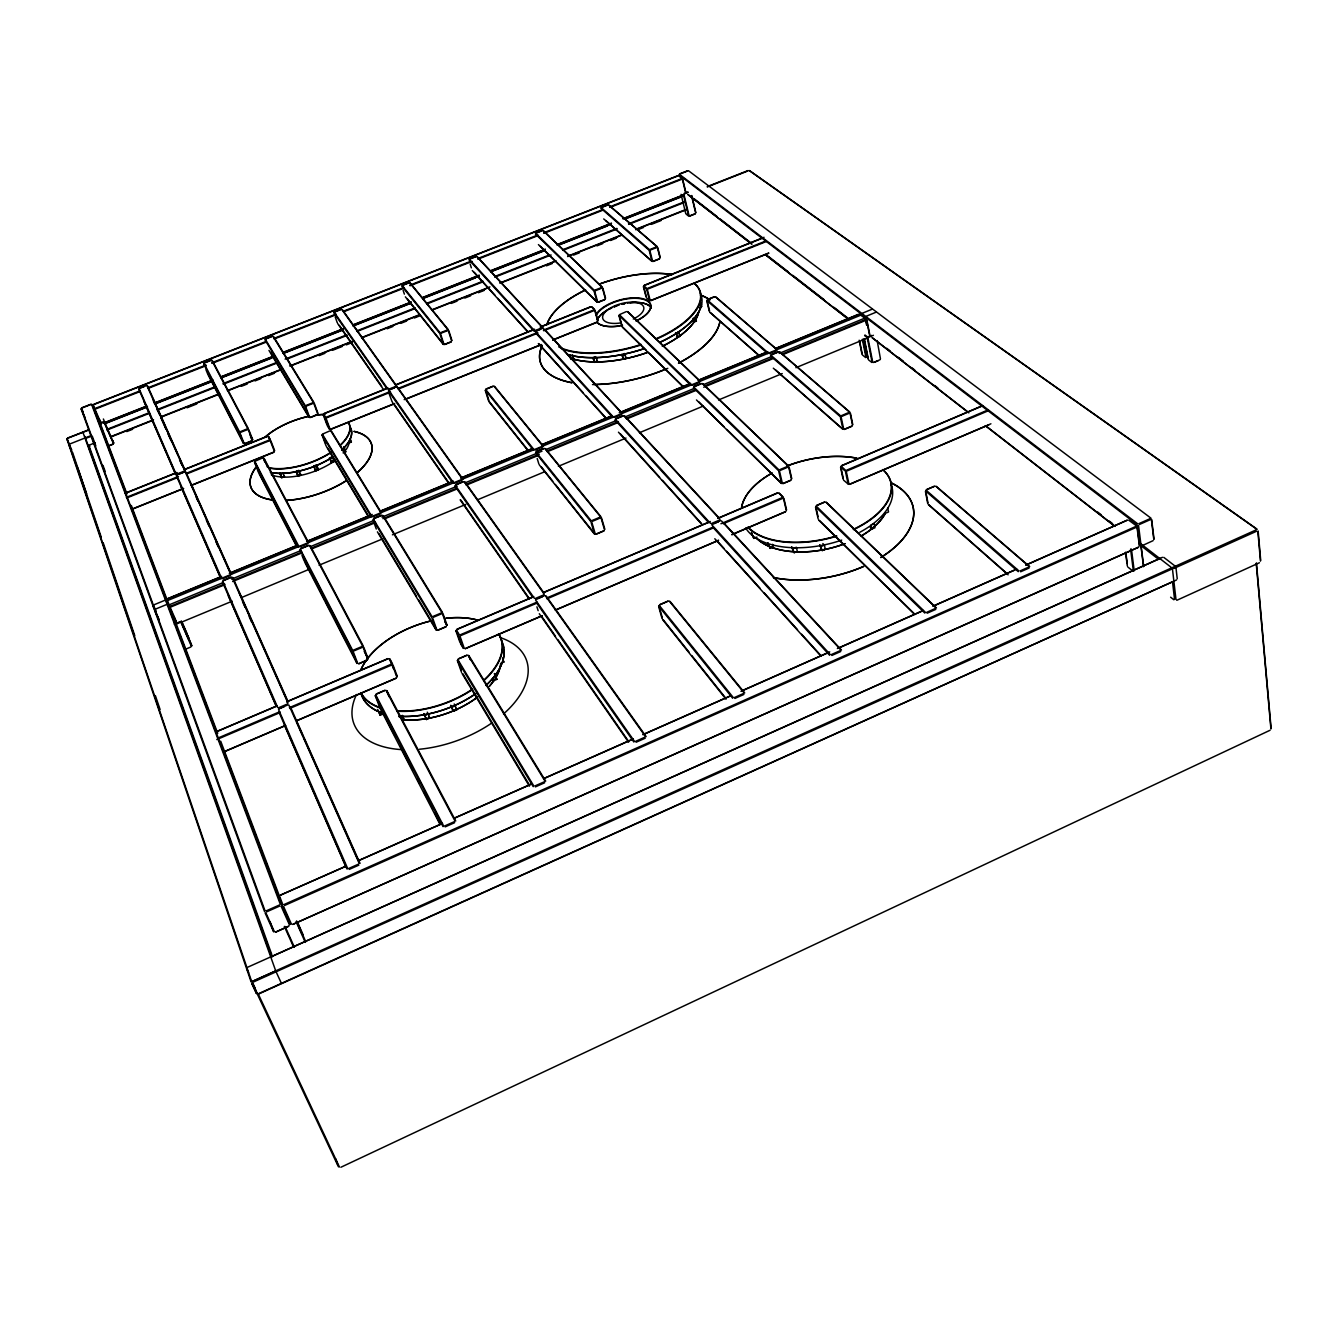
<?xml version="1.0" encoding="UTF-8"?>
<svg xmlns="http://www.w3.org/2000/svg" width="1338" height="1338" viewBox="0 0 1338 1338"><rect width="100%" height="100%" fill="white"/><g stroke="black" fill="none" stroke-linecap="round" stroke-linejoin="round"><path stroke-width="1.5" d="M88.927 446.658L89.88 446.156M340.889 1167.254L1270.08 730.247M1176.771 600.31L1259.426 562.746M258.351 993.766L1176.52 579.956M258.752 993.95L1174.279 581.043M247.982 967.09L1162.454 557.31M270.912 956.921L1160.213 558.414M252.782 981.189L1255.981 529.965M252.581 981.339L274.892 971.304M252.932 982.226L1175.115 567.596M1173.643 568.55L1256.65 531.203M275.695 932.017L288.874 926.13L275.779 932.101M1138.655 547.108L292.704 924.441L1138.337 547.359M1141.582 545.921L1153.088 540.669M283.907 904.605L1135.728 526.503M284.308 905.592L1136.179 527.373M345.187 866.472L280.328 895.189L345.371 866.522M358.534 860.551L442.477 823.372M453.916 818.304L532.139 783.667M543.579 778.599L633.242 738.894M642.775 734.662L730.531 695.81M741.988 690.743L829.727 651.874M837.371 648.495L923.203 610.479M932.753 606.248L1016.679 569.085M1026.229 564.853L1127.332 520.081M358.751 860.602L440.938 824.208M454.301 818.271L530.751 784.419M544.131 778.499L632.038 739.563M643.511 734.478L729.511 696.396M740.968 691.328L826.968 653.228M838.441 648.161L922.534 610.914M933.991 605.83L1014.254 570.289M1025.728 565.205L1127.014 520.348M348.766 868.446L358.45 864.164M444.734 825.931L454.234 821.716M534.932 785.941L544.282 781.81M635.634 741.319L644.799 737.255M734.462 697.516L743.46 693.536M831.45 654.533L840.281 650.619M926.665 612.336L935.329 608.489M1020.158 570.908L1028.671 567.128M349.185 869.416L358.868 865.134M445.153 826.884L454.652 822.669M535.367 786.895L544.7 782.747M636.068 742.256L645.234 738.191M734.897 698.436L743.895 694.455M831.885 655.436L840.732 651.522M927.117 613.222L935.78 609.392M1020.61 571.778L1029.123 568.014M266.178 910.877L279.458 904.99M1138.822 523.676L1150.078 518.676M266.58 911.864L279.876 905.977M1139.29 524.546L1150.546 519.545M424.932 715.479L428.294 714.024L429.782 718.071L426.437 719.526L423.912 713.622L426.437 719.526M821.264 546.456L824.392 545.101L825.312 549.232L822.201 550.587L819.726 544.917L822.201 550.587M451.909 707.25L455.271 705.812L456.726 709.876L453.381 711.314L450.856 705.427L453.381 711.314M871.874 529.079L874.968 527.741L874.115 523.61L871.021 524.948L871.874 529.079L870.285 527.573M377.701 709.458L380.176 715.278L383.504 713.84M500.596 663.447L503.857 662.059L502.503 658.028M770.153 548.363L767.728 542.76L770.153 548.363L773.264 547.025L772.595 544.315M399.109 716.867L402.454 715.412L403.992 719.443L403.006 717.603M659.718 604.659L668.114 601.03M926.548 489.574L934.509 486.146M659.617 604.876L667.996 601.264M926.331 489.842L934.309 486.413M793.233 548.613L796.344 547.259L797.314 551.373L794.187 552.711L791.745 547.058L794.187 552.711M492.501 678.985L493.605 680.758L496.9 679.336L494.408 673.516L495.328 676.208M376.279 693.97L384.926 690.274M458.416 658.798L466.929 655.152M816.598 505.413L824.559 502.001M376.312 694.154L384.943 690.458M458.399 658.998L466.912 655.352M816.431 505.664L824.392 502.268M753.829 538.378L751.438 532.825L753.829 538.378L756.907 537.056M218.362 737.89L279.776 711.716M289.376 707.635L391.097 664.284M460.372 634.764L537.006 602.117M546.59 598.036L713.271 527.021M720.931 523.743L782.245 497.619M846.62 470.19L988.33 409.813M216.789 739.563L280.127 712.569M289.727 708.488L391.465 665.12M460.74 635.6L537.374 602.936M546.958 598.855L713.656 527.808M723.239 523.727L782.63 498.422M847.021 470.976L988.732 410.582M224.366 751.538L285.496 725.397M296.969 720.496L396.299 678.032M465.256 648.545L542.007 615.731M555.437 609.977L718.539 540.251M731.97 534.498L785.707 511.534M849.814 484.122L990.923 423.795M224.466 751.688L285.563 725.564M297.019 720.664L396.316 678.215M465.239 648.746L541.957 615.932M555.387 610.195L718.422 540.485M731.853 534.748L785.557 511.785M849.63 484.389L988.782 424.882M358.801 663.665L367.114 660.136L358.818 663.849M437.861 630.081L446.056 626.602M783.198 483.386L790.875 480.125M437.861 630.282L446.056 626.803M783.048 483.654L790.741 480.392M216.037 731.752L277.183 705.745M286.733 701.681L387.987 658.597M456.96 629.245L533.728 596.581M543.328 592.5L710.311 521.469M717.988 518.191L777.478 492.886M841.602 465.607L982.744 405.548M216.137 731.919L277.25 705.912M286.8 701.848L388.02 658.781M456.96 629.462L531.771 597.618M543.278 592.717L708.27 522.522M717.87 518.442L777.345 493.137M841.435 465.875L982.527 405.849M278.772 707.685L287.402 704.005M535.484 598.404L543.713 594.908M711.615 523.442L719.576 520.047M279.14 708.538L287.804 704.925M536.053 599.223L544.298 595.711M712.284 524.178L720.262 520.8M279.241 708.772L284.425 706.564M537.659 598.738L542.609 596.631M713.773 523.76L718.539 521.72M353.533 650.101L361.879 646.572M432.943 616.484L441.189 613.005M779.803 469.655L787.513 466.393M353.884 650.92L362.247 647.391M433.311 617.303L441.54 613.808M780.171 470.441L787.898 467.163M592.032 520.532L599.859 517.237M841.435 415.633L848.894 412.489M592.399 521.318L600.227 518.023M841.803 416.386L849.279 413.241M596.146 534.013L603.94 530.734M844.512 429.197L851.938 426.053M596.079 534.247L603.873 530.969M844.345 429.465L851.771 426.337M185.313 649.298L190.916 646.973M873.43 362.498L879.986 359.771M874.918 362.063L878.196 360.691M170.528 606.231L224.6 583.937M234.25 579.956L301.819 552.092M311.47 548.112L375.175 521.853M382.902 518.659L456.258 488.403M465.908 484.423L539.281 454.184M546.991 450.99L618.424 421.537M626.151 418.359L695.66 389.692M705.31 385.712L772.879 357.865M782.529 353.884L865.535 319.648M170.846 606.984L224.918 584.689M232.628 581.512L302.137 552.845M311.787 548.864L375.51 522.589M385.16 518.609L456.593 489.139M466.243 485.159L537.675 455.689M547.326 451.709L616.835 423.042M626.485 419.062L695.994 390.395M703.721 387.217L773.23 358.551M782.881 354.57L865.903 320.334M174.241 624.093L179.877 621.752M868.145 336.741L871.456 335.386M176.399 623.993L180.162 622.438M868.462 337.36L873.413 335.303M182.001 621.969L232.193 601.18M241.91 597.384L309.413 569.202M319.063 565.205L382.768 538.813M392.419 534.815L465.775 504.426M477.348 499.877L544.917 471.645M558.398 466.293L626 438.061M639.447 432.726L703.219 406.083M718.573 399.945L782.245 373.57M795.893 367.699L867.308 338.113M167.635 598.604L221.673 576.377M229.4 573.199L296.936 545.402M306.586 541.422L372.215 514.428M379.925 511.25L453.264 481.061M460.974 477.883L532.39 448.498M542.041 444.534L611.516 415.934M619.226 412.756L690.625 383.37M698.352 380.193L767.828 351.61M775.555 348.432L858.528 314.279M167.752 598.822L219.833 577.38M229.484 573.4L297.003 545.62M308.576 540.853L370.308 515.448M379.959 511.484L449.401 482.901M460.974 478.134L532.357 448.748M541.99 444.785L611.449 416.202M621.1 412.238L688.618 384.441M698.252 380.477L765.771 352.68M775.421 348.716L858.377 314.564M154.087 604.759L164.691 600.377M862.525 313.159L871.824 309.329M168.27 600.277L699.356 381.648M699.674 381.481L860.066 315.45M222.643 578.802L230.42 575.608M299.963 546.958L307.64 543.813M372.901 516.92L380.477 513.809M454.619 483.269L462.078 480.208M535.116 450.12L542.475 447.093M614.426 417.473L621.668 414.479M692.566 385.294L699.69 382.35M769.567 353.583L776.592 350.69M223.362 580.424L231.156 577.213M300.833 548.513L308.509 545.352M373.904 518.408L381.497 515.281M455.79 484.674L463.249 481.596M536.438 451.441L543.797 448.414M615.881 418.71L623.123 415.733M694.154 386.465L701.296 383.521M771.29 354.687L778.331 351.794M223.446 580.642L231.24 577.431M300.883 548.731L308.56 545.57M373.938 518.626L381.514 515.515M455.773 484.908L463.249 481.831M536.387 451.692L543.746 448.665M615.815 418.978L623.056 416.001M694.054 386.749L701.196 383.805M771.156 354.971L778.198 352.078M155.66 609.041L166.297 604.659M866.472 316.153L875.788 312.323M169.893 604.542L221.957 583.084M231.591 579.12L301 550.503M310.65 546.54L374.272 520.315M381.982 517.137L457.178 486.146M464.888 482.951L542.007 451.174M545.871 449.585L615.279 420.968M624.913 417.004L694.322 388.388M703.972 384.424L771.441 356.61M779.168 353.433L863.997 318.461M623.725 359.22L621.702 354.553L623.725 359.22L626.335 358.149L624.328 353.483M676.543 336.273L677.63 337.293L680.222 336.239L678.215 331.607M572.53 354.754L573.55 358.316L570.958 359.37L568.968 354.771M699.122 307.506L701.664 306.469L700.794 302.906M296.116 471.444L298.859 470.324L299.528 471.528L300.883 475.074L298.123 476.194L296.116 471.444L298.123 476.194M332.192 456.843L329.449 457.947L331.473 462.68L334.199 461.577L332.894 458.031L330.152 459.135M281.699 477.75L284.442 476.646L283.071 473.117L280.328 474.221L279.675 473.016L281.699 477.75L280.328 474.221M343.063 452.913L345.773 451.809L343.766 447.109L345.773 451.809M296.785 472.649L299.528 471.528M315.668 470.876L313.644 466.126L316.387 465.022L317.073 466.226L318.411 469.772L315.668 470.876L314.965 469.671L317.708 468.568L318.411 469.772M317.073 466.226L314.33 467.33L313.644 466.126M297.454 474.973L300.214 473.869L300.883 475.074M592.818 357.731L595.427 356.661L596.43 357.714L597.434 361.293L594.808 362.364L592.818 357.731L594.808 362.364M593.804 358.768L596.43 357.714M693.82 322.174L696.379 321.137L695.492 317.541L692.917 318.578L693.82 322.174L692.716 321.187M622.739 355.607L625.364 354.537M675.623 332.66L676.71 333.68L679.303 332.627M348.683 443.146L351.376 442.042L350.104 438.529M486.129 388.957L493.07 386.147M707.651 299.411L714.308 296.718M486.112 389.207L493.053 386.414M707.551 299.695L714.208 297.003M341.775 449.367L344.485 448.28M177.302 474.622L184.393 471.779M389.141 389.81L396.065 386.966M535.551 331.155L542.358 328.345M179.158 474.137L184.477 472.013M389.241 389.96L394.359 387.903M535.668 331.289L540.652 329.282M126.391 497.335L178.489 476.445M186.216 473.351L269.206 440.068M326.372 417.155L390.311 391.516M398.072 388.421L537.575 332.476M543.395 330.152L593.771 309.948M647.625 288.372L765.888 240.957M126.675 498.004L176.85 477.883M186.5 474.02L269.49 440.737M326.656 417.807L390.612 392.168M398.356 389.074L537.893 333.129M543.696 330.787L594.089 310.583M647.927 288.991L766.206 241.576M131.592 509.243L183.507 488.37M191.183 485.276L273.855 452.043M330.804 429.13L394.526 403.507M404.176 399.627L541.254 344.502M552.828 339.852L597.233 321.99M650.887 300.414L768.748 253.016M131.693 509.46L183.59 488.604M191.284 485.51L273.922 452.277M330.854 429.364L394.543 403.758M406.116 399.109L541.204 344.769M552.795 340.103L597.183 322.257M650.803 300.682L768.631 253.3M255.424 461.092L262.465 457.997M322.96 433.913L329.934 430.853M619.745 314.514L626.435 311.57M240.238 431.706L247.145 428.946M305.95 405.481L312.774 402.771M594.992 290.129L601.464 287.553M240.522 432.358L247.43 429.615M306.235 406.133L313.059 403.407M595.293 290.764L601.766 288.172M244.921 443.53L251.812 440.771M310.399 417.322L317.19 414.596M598.387 302.02L604.826 299.444M244.988 443.764L251.879 441.005M310.433 417.556L317.24 414.847M598.337 302.304L604.776 299.729M124.852 493.27L176.767 472.481M184.46 469.404L267.148 436.288M324.097 413.475L387.819 387.953M395.546 384.859L534.564 329.181M540.368 326.873L590.576 306.753M644.23 285.278L764.048 237.294M126.893 492.719L176.867 472.699M184.544 469.621L267.199 436.523M324.147 413.726L387.836 388.204M395.563 385.11L532.608 330.235M540.335 327.141L590.51 307.038M644.163 285.546L761.991 238.348M177.034 474.02L184.126 471.177M388.856 389.157L395.68 386.431M535.25 330.503L541.89 327.843M440.787 332.593L447.327 330.001M650.117 249.42L656.406 246.928M441.072 333.212L447.611 330.62M650.419 250.022L656.707 247.53M444.668 344.318L451.19 341.708M653.262 261.178L659.534 258.686M444.668 344.568L451.174 341.976M653.195 261.462L659.467 258.953M89.362 445.069L95.199 442.761M110.753 436.623L153.536 419.731M161.313 416.653L219.649 393.623M227.427 390.545L281.866 369.054M289.644 365.976L351.877 341.407M361.594 337.561L419.931 314.53M431.589 309.931L489.925 286.884M499.659 283.054L556.039 260.776M567.713 256.177L622.153 234.668M635.767 229.3L686.327 209.33M110.92 436.957L151.729 420.834M161.446 417.004L217.81 394.743M227.527 390.897L280.01 370.174M291.667 365.575L351.911 341.775M361.628 337.945L419.931 314.915M433.545 309.546L486.012 288.824M501.566 282.686L554.049 261.964M567.646 256.578L622.07 235.087M635.667 229.718L686.21 209.765M126.792 431.572L132.613 429.281M187.019 407.789L196.736 403.959M241.425 386.297L247.246 384.006M255.023 380.929L260.843 378.621M268.62 375.56L274.441 373.252M319.13 355.607L324.95 353.299M332.727 350.238L342.444 346.391M346.325 344.87L352.162 342.561M387.134 328.747L392.954 326.439M400.731 323.378L406.551 321.07M414.328 318.009L420.149 315.701M451.241 303.425L457.061 301.117M464.838 298.056L470.675 295.748M478.435 292.688L484.272 290.379M546.439 265.827L552.26 263.519M573.634 255.073L579.471 252.782M596.949 245.874L602.786 243.566M610.546 240.489L616.383 238.197M637.741 229.751L643.578 227.443M651.355 224.383L661.056 220.553M108.294 445.889L112.977 444.049M689.672 215.886L695.275 213.679M108.395 446.089L113.078 444.233M689.605 216.137L695.208 213.913M100.183 423.042L103.327 421.805M684.119 193.391L687.866 191.919M100.4 423.594L103.544 422.356M684.37 193.893L688.117 192.421M103.929 422.841L146.712 406.016M154.489 402.955L212.826 380.009M220.603 376.948L273.103 356.293M282.836 352.463L343.113 328.763M352.831 324.933L411.167 301.987M422.841 297.387L479.221 275.21M490.895 270.611L545.335 249.203M557.009 244.603L611.466 223.195M623.123 218.596L683.4 194.88M104.046 423.076L146.812 406.25M154.589 403.19L212.893 380.243M220.67 377.182L273.169 356.544M282.887 352.714L343.147 328.997M352.864 325.184L411.184 302.237M422.841 297.655L479.221 275.477M490.879 270.878L545.319 249.47M556.976 244.887L611.399 223.463M623.073 218.88L683.333 195.164M67.636 438.028L89.144 429.615M104.665 423.51L147.381 406.702M155.141 403.658L211.437 381.497M221.138 377.684L273.554 357.062M283.255 353.249L343.431 329.566M353.132 325.753L411.368 302.84M423.009 298.257L479.305 276.096M490.946 271.514L545.302 250.139M558.883 244.787L611.299 224.165M624.879 218.813L683.116 195.9M67.736 438.228L89.261 429.849M106.722 422.975L147.464 406.936M157.165 403.123L211.504 381.731M221.205 377.918L271.664 358.066M283.305 353.483L343.465 329.817M353.165 325.987L411.368 303.09M423.025 298.508L475.408 277.886M490.929 271.781L543.328 251.159M558.849 245.055L607.368 225.971M624.829 219.098L681.109 196.954M707.401 186.551L747.992 170.578M707.284 186.952L747.858 170.98M69.827 443.982L91.151 435.569M108.612 428.695L149.354 412.639M157.098 409.579L215.301 386.649M223.061 383.588L277.367 362.18M285.128 359.119L345.254 335.437M356.895 330.837L415.081 307.907M426.722 303.325L482.985 281.164M494.608 276.565L548.931 255.173M562.512 249.821L616.818 228.413M628.459 223.831L684.705 201.653M85.582 438.463L91.402 436.171M106.923 430.067L149.605 413.241M157.366 410.181L215.552 387.251M223.312 384.19L277.635 362.782M287.336 358.952L347.462 335.253M357.162 331.423L415.349 308.493M426.989 303.91L483.252 281.733M494.893 277.15L551.139 254.973M562.78 250.39L617.086 228.982M628.726 224.383L684.989 202.222M81.936 407.722L90.8 404.26M679.687 173.84L687.615 170.746M82.053 407.956L90.9 404.494M679.62 174.141L687.548 171.03M93.811 404.277L677.647 175.78M93.911 404.511L677.563 176.064M139.62 388.087L146.126 385.528M204.446 362.698L210.886 360.173M265.76 338.698L272.116 336.206M334.6 311.737L340.889 309.279M402.587 285.128L408.792 282.686M469.722 258.836L475.86 256.428M536.053 232.879L542.107 230.504M601.548 207.223L607.536 204.881M139.704 388.321L144.588 386.414M204.513 362.949L210.952 360.424M265.81 338.949L272.183 336.457M334.634 312.005L340.922 309.546M402.587 285.395L408.809 282.954M469.722 259.104L475.86 256.712M536.02 233.147L542.074 230.772M601.498 207.507L607.485 205.166M95.366 408.358L140.005 390.88M147.765 387.836L205.985 365.023M211.805 362.749L266.145 341.458M273.922 338.414L336.022 314.079M343.782 311.035L403.942 287.469M409.779 285.178L469.939 261.612M477.699 258.569L537.859 234.986M543.696 232.712L601.916 209.899M609.676 206.855L681.494 178.723M95.617 408.976L140.256 391.482M148.016 388.438L206.253 365.625M212.073 363.351L266.413 342.043M274.173 338.999L334.349 315.433M344.05 311.62L404.227 288.055M410.047 285.763L472.147 261.428M477.967 259.154L538.144 235.572M543.964 233.297L602.184 210.467M609.961 207.423L681.761 179.292M749.899 170.879L1257.218 529.296M749.18 170.511L1256.298 528.861M688.434 170.695L1151.015 518.207M679.353 174.258L1137.467 523.626M679.035 174.843L1136.932 524.463M678.45 175.746L682.347 178.573M859.548 314.263L866.472 319.381M1128.67 520.131L1136.681 526.035M1163.792 557.361L1174.915 565.941M1141.331 544.198L1171.001 567.195M694.021 198.66L717.084 216.572M720.379 219.131L751.688 243.449M768.179 256.227L787.948 271.581M792.899 275.427L824.191 299.729M834.092 307.406L847.272 317.641M886.81 348.348L890.105 350.907M898.35 357.296L903.301 361.143M911.529 367.532L914.824 370.091M934.61 385.444L937.905 388.003M1097.745 512.103L1101.04 514.662M1109.269 521.051L1112.564 523.61M1140.578 545.369L1158.708 559.435M688.317 194.763L750.819 243.299M765.62 254.805L847.84 318.678M872.543 337.878L967.809 411.887M985.872 425.919L1113.969 525.449M687.799 194.495L751.906 244.319M765.068 254.538L848.894 319.682M871.958 337.611L968.829 412.873M985.253 425.635L1114.955 526.419M864.984 334.985L867.241 336.758M864.616 335.604L866.89 337.377M1170.616 597.2L1173.894 599.792M686.043 214.03L688.418 215.936M862.374 354.921L865.719 357.597M868.479 359.805L871.858 362.498M1127.867 567.044L1132.968 571.125M608.89 205.099L657.343 246.727M715.83 296.969L777.211 349.72M779.954 352.061L849.898 412.154M936.399 486.463L1029.708 566.626M608.338 204.848L656.774 246.46M715.228 296.702L776.609 349.435M779.335 351.794L849.262 411.87M935.714 486.179L1029.006 566.325M601.197 207.658L649.248 249.453M707.284 299.913L768.213 352.898M770.922 355.256L840.331 415.616M926.197 490.277L1018.82 570.841M600.879 208.243L648.913 250.072M706.916 300.582L767.811 353.583M770.521 355.958L839.913 416.352M925.712 491.063L1018.302 571.677M605.813 220.553L652.325 261.479M710.344 312.523L758.73 355.088M775.471 369.823L840.164 426.738M928.94 504.844L1007.246 573.734M603.722 218.93L651.773 261.211M709.759 312.256L759.683 356.192M773.314 368.184L842.606 429.164M928.271 504.56L1008.116 574.822M700.56 305.516L701.664 306.469M695.275 320.15L696.379 321.137M643.846 285.763L646.722 288.389M841.217 466.276L845.482 470.173M643.494 286.399L646.371 289.025M840.782 467.046L845.031 470.926M646.471 297.789L649.917 300.699M843.576 480.141L848.493 484.356M679.135 335.219L680.222 336.239M543.462 230.721L602.435 287.336M627.94 311.821L700.376 381.347M702.935 383.805L788.584 466.009M826.399 502.319L936.449 607.954M542.91 230.471L601.849 287.068M627.355 311.553L699.741 381.079M702.299 383.521L787.915 465.724M825.713 502.034L935.714 607.669M535.668 233.314L594.122 290.145M619.41 314.748L691.228 384.591M693.753 387.05L778.683 469.638M816.197 506.115L925.361 612.269M535.351 233.899L593.771 290.781M619.059 315.4L690.843 385.277M693.368 387.752L778.248 470.391M815.745 506.885L924.842 613.105M540.435 246.276L597.467 302.321M622.755 327.174L646.204 350.222M649.131 353.098L682.832 386.214M698.587 401.684L723.891 426.554M726.869 429.481L781.944 483.62M819.408 520.432L915.092 614.476M538.411 244.586L596.882 302.053M622.153 326.907L683.685 387.384M696.462 399.945L781.275 483.336M818.722 520.148L914.372 614.192M592.048 307.004L594.774 309.714M779.301 493.204L783.332 497.218M591.446 306.753L594.172 309.446M778.616 492.919L782.646 496.933M822.853 543.562L824.392 545.101M625.298 357.095L626.335 358.149M596.43 360.257L597.434 361.293M572.597 357.279L573.55 358.316M477.231 256.662L542.91 327.609M545.252 330.118L622.404 413.459M624.779 416.018L719.292 518.107M723.49 522.623L841.468 650.051M476.663 256.411L542.308 327.342M543.228 328.345L621.752 413.191M624.11 415.733L719.995 519.345M721.383 520.833L840.716 649.766M469.32 259.288L534.364 330.519M535.284 331.523L613.105 416.754M615.447 419.312L710.495 523.392M711.849 524.897L830.145 654.449M469.019 259.89L534.029 331.172M536.337 333.697L612.72 417.439M615.062 420.015L708.655 522.623M712.82 527.205L829.644 655.286M474.254 272.333L495.043 295.297M497.82 298.374L528.293 332.058M538.913 343.799L583.401 392.987M586.195 396.065L607.051 419.112M620.514 433.997L659.634 477.248M662.427 480.342L701.564 523.593M716.884 540.535L723.841 548.212M726.618 551.289L759.984 588.168M764.149 592.784L797.515 629.663M801.679 634.262L821.131 655.787M472.297 270.544L527.69 331.807M538.311 343.548L606.398 418.844M618.457 432.191L702.249 524.864M714.793 538.729L820.378 655.503M410.164 282.92L448.381 329.75M494.608 386.414L543.278 446.039M545.436 448.698L601.03 516.836M670.02 601.381L744.731 692.933M409.579 282.669L447.762 329.499M493.973 386.147L542.592 445.771M544.767 448.431L600.327 516.568M669.268 601.096L743.928 692.649M402.153 285.579L439.951 332.593M485.677 389.509L533.812 449.384M535.969 452.06L590.978 520.499M659.233 605.428L733.174 697.416M401.852 286.181L439.617 333.229M485.326 390.161L533.444 450.086M535.585 452.762L590.56 521.235M658.781 606.214L732.689 698.269M407.22 298.658L443.831 344.585M489.641 402.036L527.406 449.417M541.254 466.778L552.778 481.228M555.337 484.44L595.025 534.213M663.297 619.829L689.221 652.342M691.813 655.603L725.531 697.867M405.364 296.835L443.213 344.318M488.989 401.768L528.042 450.789M539.314 464.905L594.323 533.946M662.544 619.561L726.032 699.239M342.26 309.513L396.784 386.147M397.553 387.234L462.948 479.121M464.905 481.881L543.797 592.751M546.138 596.046L646.154 736.602M341.658 309.262L396.148 385.896M396.918 386.966L462.246 478.853M464.219 481.63L544.231 594.156M545.386 595.778L645.334 736.352M334.149 312.206L387.987 389.157M388.756 390.244L453.331 482.516M455.288 485.309L534.397 598.337M535.534 599.976L634.379 741.202M333.848 312.808L386.465 388.087M388.421 390.897L452.963 483.219M454.903 486.012L532.792 597.434M536.304 602.451L633.894 742.055M339.367 325.385L381.648 386.18M394.141 404.16L449.468 483.72M460.841 500.078L529.43 598.738M541.221 615.697L555.521 636.252M557.913 639.681L628.208 740.784M337.594 323.445L383.354 389.308M392.335 402.22L448.782 483.47M460.138 499.827L528.677 598.471M539.281 613.724L628.576 742.239M502.754 660.32L503.857 662.059M350.656 440.904L351.376 442.042M495.796 677.563L496.9 679.336M323.595 414.027L325.519 417.138M456.409 630.014L459.285 634.697M323.278 414.68L325.184 417.791M455.99 630.783L458.867 635.466M273.504 336.44L313.928 402.47M331.456 431.12L381.397 512.688M383.17 515.565L442.51 612.52M468.818 655.503L545.72 781.124M272.885 336.189L313.276 402.22M330.787 430.869L380.678 512.437M382.451 515.314L441.741 612.252M461.276 643.946L463.199 647.09M468.032 655.235L544.867 780.874M327.409 425.952L329.349 429.113M460.506 643.695L463.383 648.412M444.852 621.752L447.009 625.298M265.275 339.183L305.114 405.481M322.408 434.248L371.63 516.15M373.369 519.044L431.89 616.417M457.847 659.601L533.695 785.807M264.974 339.785L304.796 406.116M322.073 434.9L371.262 516.869M373.001 519.763L431.488 617.186M457.412 660.387L533.226 786.66M270.644 352.396L309.613 417.556M328.011 448.33L369.02 516.869M379.189 533.879L416.536 596.313M418.66 599.876L436.807 630.215M462.814 673.7L529.179 784.637M268.971 350.405L308.944 417.305M326.288 446.323L368.301 516.619M377.4 531.838L436.037 629.964M462.028 673.449L529.396 786.175M334.199 461.577L333.497 460.389L330.77 461.493L331.473 462.68M455.673 708.036L456.726 709.876M427.274 712.167L428.294 714.024M428.762 716.215L429.782 718.071M268.654 436.556L270.41 439.767M389.86 658.932L392.486 663.765M267.985 436.305L269.724 439.516M389.057 658.664L391.683 663.497M395.546 673.415L397.319 676.66M283.79 475.442L284.442 476.646M212.274 360.424L248.35 428.645M264.004 458.265L308.61 542.659M310.182 545.636L363.267 646.053M386.833 690.625L455.756 820.997M211.638 360.173L247.681 428.411M263.302 458.014L307.874 542.408M309.446 545.386L362.481 645.802M386.013 690.358L454.87 820.746M249.855 434.382L252.715 439.817M364.254 651.439L368.134 658.798M250.49 436.824L252.397 440.453M203.945 363.2L239.418 431.689M254.822 461.426L298.709 546.188M300.264 549.182L352.496 650.034M375.677 694.79L443.514 825.78M203.644 363.802L239.101 432.341M254.488 462.095L298.341 546.891M299.896 549.885L352.078 650.786M375.242 695.576L443.029 826.633M209.43 376.463L244.168 443.748M259.656 473.736L268.286 490.444M270.209 494.157L288.423 529.447M290.346 533.16L296.099 544.298M306.285 564.034L311.052 573.266M312.958 576.962L324.415 599.123M326.321 602.819L331.088 612.051M335.855 621.284L353.985 656.389M381.062 708.839L395.446 736.686M400.229 745.952L412.689 770.086M417.489 779.368L419.396 783.081M424.196 792.364L432.826 809.072M434.733 812.785L439.533 822.067M207.858 374.389L243.499 443.497M258.97 473.485L296.334 545.904M304.596 561.927L356.995 663.514M380.243 708.588L439.617 823.673M246.894 969.097L248.5 972.492M258.351 994.184L339.434 1167.004M252.38 983.246L257.364 993.599M256.411 992.127L338.43 1166.786M276.397 972.442L281.114 982.728M265.961 913.034L274.407 931.716M265.091 912.917L273.554 931.583M67.051 439.282L71.834 450.187M285.111 926.515L294.41 947.271M69.158 445.387L71.299 450.17M284.342 926.398L293.658 947.153M147.515 385.779L185.38 470.842M185.915 472.046L231.457 574.42M232.845 577.514L288.021 701.547M290.53 707.166L360.056 863.411M283.673 906.763L291.416 924.123M282.803 906.629L290.547 923.989M281.699 905.542L290.045 924.224M281.164 906.294L289.51 924.976M152.783 398.272L178.188 455.422M179.894 459.235L184.978 470.658M191.451 485.226L230.504 573.049M238.666 591.413L287.453 701.129M296.668 721.884L302.572 735.131M304.244 738.911L358.952 861.94M146.879 385.545L184.677 470.608M185.213 471.812L230.705 574.169M232.076 577.263L288.038 703.203M288.857 705.026L359.136 863.177M153.335 400.781L155.024 404.594M157.566 410.298L159.255 414.111M160.961 417.924L166.029 429.364M167.718 433.178L171.113 440.804M179.576 459.871L182.119 465.591M196.218 497.335L197.907 501.148M206.387 520.265L208.945 525.985M215.719 541.271L218.261 547.008M242.513 601.582L245.038 607.268M249.236 616.734L251.761 622.404M297.237 921.598L303.09 934.777M296.551 920.945L305.766 941.718M297.32 923.354L302.321 934.66M296.083 921.614L305.298 942.387M153.719 605.913L156.145 611.382M153.251 606.432L158.921 619.176M154.823 610.73L158.871 619.845M169.725 606.265L176.248 621.334M169.692 607.904L175.763 621.501M81.668 408.776L83.257 412.388M168.136 605.244L171.348 612.536M172.953 616.199L175.362 621.668M81.267 409.16L85.247 418.192M170.879 613.055L172.485 616.701M181.918 621.869L187.404 634.396M181.249 620.882L190.013 641.203M181.332 621.836L191.735 645.669M181.633 623.123L188.641 639.363M181.098 622.722L191.334 646.12M95.215 409.813L101.103 423.293M94.68 409.796L100.551 423.293M139.085 388.589L176.315 474.656M176.733 475.207L221.406 577.999M222.76 581.11L277.735 707.585M278.521 709.408L347.579 868.295M138.801 389.191L175.88 474.656M176.415 475.86L221.054 578.718M222.392 581.813L276.498 706.447M278.956 712.1L347.111 869.148M144.069 401.684L175.613 474.405M181.132 487.116L220.352 577.514M228.263 595.728L276.08 705.962M284.308 724.912L346.208 867.593M104.682 422.306L113.68 442.978M104.665 423.009L111.188 438.011M104.331 422.641L113.329 443.313M206.002 369.806L207.507 373.57M240.087 433.244L244.018 443.196M239.485 433.228L243.416 443.179M255.642 463.684L258.97 472.13M254.571 462.413L258.569 472.565M302.053 555.554L304.161 560.923M264.088 458.583L267.383 467.046M263.452 458.566L264.773 461.961M248.734 429.548L252.631 439.5M248.35 429.95L252.246 439.901M268.737 436.874L274.307 451.157M378.637 711.281L380.176 715.278M353.332 651.974L357.714 663.314M352.58 651.907L356.962 663.263M270.794 440.67L274.691 450.739M112.793 440.637L113.797 443.246M187.772 635.299L189.21 639.029M190.397 642.106L191.852 645.886M375.727 695.225L380.193 706.815M375.292 695.827L379.741 707.434M103.394 418.995L104.381 421.554M363.752 647.174L368.101 658.53M363.317 647.743L367.666 659.099M386.849 690.876L389.057 696.68M99.982 420.216L101.354 423.828M99.33 419.981L100.701 423.594M173.923 616.534L175.914 621.769M93.259 404.778L94.613 408.358M167.016 599.307L169.625 606.164M279.592 896.209L282.703 904.421M98.995 420.115L126.943 493.856M131.358 505.496L167.401 600.595M173.288 616.116L217.743 733.358M220.686 741.168L279.057 895.122M92.974 405.397L94.329 408.96M100.902 426.538L125.906 492.551M131.776 508.089L166.33 599.34M166.665 600.009L169.257 606.883M179.71 634.68L184.861 648.328M186.35 652.242L199.63 687.331M201.101 691.228L216.605 732.17M223.981 751.672L247.614 814.073M250.557 821.866L255.725 835.514M257.197 839.411L262.365 853.059M265.325 860.852L270.493 874.5M271.965 878.414L277.133 892.061M279.14 897.062L282.251 905.291M92.188 404.511L281.147 904.187M91.536 404.26L280.194 903.97M389.876 659.199L393.456 668.749M316.387 465.022L317.708 468.568M392.987 664.902L397.286 676.392M392.552 665.471L396.868 676.978M305.8 407.003L309.496 416.988M305.181 407.003L308.894 416.971M322.491 434.817L325.636 443.296M322.124 435.235L325.887 445.403M323.328 414.997L327.024 425.066M314.313 403.357L317.992 413.325M313.945 403.758L317.624 413.726M326.204 418.694L329.917 428.796M325.586 418.694L329.299 428.779M323.696 414.596L327.392 424.664M92.255 436.155L95.834 445.905M102.976 465.423L105.117 471.277M270.075 921.899L273.654 931.7M81.401 408.241L264.991 910.71M374.339 523.66L376.296 529.045M81.1 408.843L264.539 911.563M454.218 703.972L455.188 706.681M88.86 445.353L271.798 954.579M89.228 447.829L271.915 957.122M84.896 436.422L271.463 956.804M82.923 432.291L275.544 970.368M432.743 618.34L436.807 629.73M431.973 618.29L436.037 629.68M442.995 613.624L447.009 625.013M442.594 614.159L446.608 625.565M457.813 660.069L461.242 669.769M457.395 660.654L461.51 672.295M335.219 316.955L337.226 322.642M335.721 1158.875L337.795 1164.779M468.802 655.771L470.156 659.651M460.172 636.654L464.202 648.194M459.369 636.604L463.4 648.144M456.392 630.499L459.737 640.082M455.974 631.068L460.004 642.575M388.639 392.369L391.934 401.333M492.668 678.048L493.605 680.758M72.486 452.194L86.635 493.739M155.359 695.609L160.075 709.458M254.387 986.524L255.742 990.488M77.637 467.715L101.17 536.889M103.193 542.827L134.803 635.717M253.166 983.564L256.628 993.532M67.151 438.496L251.527 981.155M66.9 439.015L251.109 981.925M403.123 290.346L404.377 294.143M440.637 334.082L443.831 343.966M440.018 334.082L443.213 343.966M448.765 330.603L451.943 340.488M448.447 330.971L451.625 340.856M536.906 606.816L538.144 610.68M485.644 390.111L488.905 400.463M485.309 390.512L488.571 400.865M470.173 264.054L471.344 267.851M537.19 458.516L538.846 463.935M591.831 522.322L595.176 533.661M591.062 522.288L594.407 533.628M601.531 517.89L604.843 529.212M601.18 518.391L604.492 529.714M658.998 605.947L662.36 617.855M658.647 606.532L662.009 618.424M595.193 310.583L598.002 320.735M594.892 310.951L597.701 321.12M594.825 291.617L597.584 301.669M594.189 291.634L596.949 301.686M602.853 288.172L605.579 298.223M602.568 288.54L605.294 298.591M619.26 315.4L622.019 325.669M618.976 315.785L621.735 326.037M647.458 289.878L650.084 300.047M646.789 289.894L649.432 300.063M643.678 286.432L646.321 296.568M643.411 286.784L646.053 296.936M649.95 250.875L652.492 260.826M649.315 250.892L651.857 260.843M676.71 333.68L677.63 337.293M657.744 247.547L660.253 257.498M657.476 247.881L660.002 257.833M683.969 194.612L689.053 215.585M683.434 194.629L688.518 215.602M681.075 194.328L685.692 213.344M707.484 302.321L709.592 311.001M706.799 300.966L709.324 311.369M691.763 195.532L695.877 212.692M691.545 195.8L695.66 212.959M682.731 179.342L686.026 193.007M682.48 179.643L685.792 193.324M779.586 471.461L782.278 483.018M778.766 471.444L781.476 482.985M783.867 498.288L786.593 509.995M783.566 498.806L786.309 510.497M789.102 467.062L791.761 478.619M788.801 467.547L791.46 479.104M815.812 506.717L818.036 516.568M815.528 507.236L818.187 519.06M840.833 466.912L843.325 478.586M840.548 467.397L843.057 479.088M846.402 472.013L848.894 483.737M845.566 471.996L848.058 483.72M841.217 417.389L843.626 428.812M840.415 417.372L842.823 428.796M850.416 413.174L852.774 424.598M850.148 413.626L852.523 425.066M887.696 507.855L888.532 511.969L885.472 513.29A70.513 37.865 -12.5 0 1 861.154 536.003A70.262 37.732 -12.5 0 0 885.07 513.357M862.341 339.35L865.92 357.263M859.782 341.842L862.174 353.75M859.18 340.22L861.956 354.102M867.977 338.196L872.727 362.163M867.308 338.196L872.058 362.163M864.315 338.698L868.262 358.617M864.097 339.049L868.061 358.969M863.01 339.35L866.572 357.263M866.94 320.317L870.035 335.972M866.706 320.719L869.399 334.416M865.519 317.792L866.991 325.268M865.402 319.13L866.556 325M877.159 340.588L880.471 358.935M925.695 490.912L927.97 502.937M925.428 491.431L927.702 503.456M1125.96 553.681L1127.248 563.532M1125.526 552.209L1127.315 566.007M1131.446 549.115L1134.223 570.874M1130.577 549.082L1133.353 570.824M1138.571 525.683L1143.672 566.208M1140.796 544.951L1143.505 566.71M1137.568 525.65L1140.009 545.218M1137.3 527.222L1139.575 545.402M1137.099 527.791L1139.374 545.971M1151.65 519.395L1154.008 538.98M1151.449 519.964L1153.808 539.532M1172.506 581.796L1174.547 599.34M1176.002 567.998L1177.239 578.819M1172.59 570.172L1175.968 599.407M1256.231 563.582L1270.916 728.993M1258.138 530.985L1260.697 560.321M1257.904 531.788L1260.463 561.14M1256.432 562.897L1271.1 728.273M348.532 422.591A50.259 22.595 -19.9 0 1 340.103 445.587M331.055 452.545A50.259 22.595 -19.9 0 1 268.67 467.999M265.359 436.941A50.259 22.595 -19.9 0 1 309.346 416.252M324.833 414.446A50.259 22.595 -19.9 0 0 315.333 415.215A50.041 22.495 -19.8 0 1 324.666 414.379M348.281 422.49A50.041 22.495 -19.8 0 1 339.869 445.387M330.871 452.311A50.041 22.495 -19.8 0 1 268.737 467.715M265.442 436.773A50.041 22.495 -19.8 0 1 309.245 416.185M350.121 426.973A50.192 22.646 -19.9 0 1 341.725 450.02M270.393 472.414A50.192 22.646 -19.9 0 0 332.694 456.977A49.974 22.562 -19.9 0 1 270.611 472.481M349.987 427.223A49.974 22.562 -19.9 0 1 341.625 450.187M890.774 483.821A76.433 40.792 -12.6 0 1 859.799 532.273M841.719 540.1A76.433 40.792 -12.6 0 1 745.651 527.925M882.946 469.671A76.55 40.692 -12.6 0 1 853.527 529.664M836.702 536.187A76.55 40.692 -12.6 0 1 747.875 527.423M741.536 507.303A76.55 40.692 -12.6 0 1 772.277 472.95A76.299 40.558 -12.6 0 0 741.737 507.069M787.246 465.959A76.55 40.692 -12.6 0 1 856.939 458.232M882.679 469.554A76.299 40.558 -12.6 0 1 853.36 529.346M836.585 535.852A76.299 40.558 -12.6 0 1 748.042 527.105M787.279 465.858A76.299 40.558 -12.6 0 1 856.755 458.148M501.382 640.501A75.179 41.729 -20.1 0 1 485.861 685.491M475.96 693.452A75.179 41.729 -20.1 0 1 398.975 716.248M381.848 712.92A75.179 41.729 -20.1 0 1 360.825 692.75A75.296 41.629 -20.1 0 0 379.925 707.902M502.687 644.113A74.911 41.578 -20.1 0 1 503.623 647.625M503.908 649.432A74.911 41.578 -20.1 0 1 486.999 684.454M475.86 693.569A74.911 41.578 -20.1 0 1 399.176 716.282M382.099 712.97A74.911 41.578 -20.1 0 1 361.16 692.867M498.756 633.928A75.296 41.629 -20.1 0 1 484.105 680.406M472.615 689.438A75.296 41.629 -20.1 0 1 397.068 711.197M360.624 670.505A75.296 41.629 -20.1 0 1 431.522 620.782A75.045 41.478 -20.1 0 0 360.792 670.271M446.056 618.273A75.296 41.629 -20.1 0 1 478.469 620.364M498.455 633.811A75.045 41.478 -20.1 0 1 483.838 680.139M472.381 689.137A75.045 41.478 -20.1 0 1 397.102 710.812M380.025 707.534A75.045 41.478 -20.1 0 1 360.942 692.599M445.939 618.223A75.045 41.478 -20.1 0 1 478.235 620.314M664.016 369.79A93.008 41.996 -15.3 0 1 594.289 384.441M571.878 382.651A93.008 41.996 -15.3 0 1 542.208 345.405M700.493 294.979A93.008 41.996 -15.3 0 1 710.026 299.929A92.941 41.963 -15.3 0 0 700.476 295.146M667.796 368.335A92.941 41.963 -15.3 0 1 592.5 384.558M571.962 382.785A92.941 41.963 -15.3 0 1 542.308 345.538M354.118 431.321A64.073 29.436 -19.9 0 1 356.995 472.732M346.442 480.509A64.073 29.436 -19.9 0 1 286.064 500.345M272.216 499.86A64.073 29.436 -19.9 0 1 255.625 467.664M354.135 431.488A64.007 29.419 -19.9 0 1 357.012 472.883M346.458 480.643A64.007 29.419 -19.9 0 1 286.148 500.462M272.316 499.977A64.007 29.419 -19.9 0 1 255.725 467.798M890.74 482.516A92.623 50.292 -12.5 0 1 880.822 557.411M863.612 566.375A92.623 50.292 -12.5 0 1 773.331 577.548A92.539 50.242 -12.5 0 0 863.629 566.509M890.723 482.734A92.539 50.242 -12.5 0 1 880.805 557.561M499.877 637.457A91.954 51.898 -20.2 0 1 503.506 713.94M491.531 723.189A91.954 51.898 -20.2 0 1 419.48 749.23M402.604 749.665A91.954 51.898 -20.2 0 1 356.544 694.489M694.656 283.556A79.812 35.24 -15.3 0 1 656.105 339.25M641.27 344.87A79.812 35.24 -15.3 0 1 561.408 348.633M546.79 324.816A79.812 35.24 -15.3 0 1 585.475 290.062M598.939 284.342A79.812 35.24 -15.3 0 1 672.178 274.608M694.271 283.372A79.477 35.089 -15.3 0 1 655.871 338.815M641.103 344.418A79.477 35.089 -15.3 0 1 558.665 346.843M547.025 324.482A79.477 35.089 -15.3 0 1 585.559 289.861M598.956 284.174A79.477 35.089 -15.3 0 1 671.893 274.474M701.513 304.127A79.36 35.189 -15.3 0 1 660.621 342.043M567.864 354.603A79.36 35.189 -15.3 0 0 644.28 348.582A79.711 35.34 -15.3 0 1 567.529 354.47M700.292 293.407A79.711 35.34 -15.3 0 1 660.704 341.859M595.895 315.199A28.667 12.644 -15.3 0 1 640.082 298.173A28.667 12.644 -15.3 0 1 635.868 320.953M622.538 325.318A28.667 12.644 -15.3 0 1 597.032 322.491M596.296 315.467A28.332 12.494 -15.3 0 1 638.862 298.491A28.332 12.494 -15.3 0 1 638.142 319.999M619.895 325.954A28.332 12.494 -15.3 0 1 597.434 322.659M597.417 319.531A28.299 12.544 -15.3 0 1 611.734 307.773M614.175 306.737A28.299 12.544 -15.3 0 1 619.293 304.947M621.936 304.211A28.299 12.544 -15.3 0 1 624.612 303.592M627.271 303.09A28.299 12.544 -15.3 0 1 651.205 308.258M597.183 319.866A28.633 12.694 -15.3 0 1 607.118 310.316M609.325 309.111A28.633 12.694 -15.3 0 1 611.667 307.974M614.125 306.92A28.633 12.694 -15.3 0 1 616.684 305.967M621.986 304.362A28.633 12.694 -15.3 0 1 624.695 303.726M630.047 302.84A28.633 12.694 -15.3 0 1 650.97 307.355M620.13 323.01A21.224 9.366 -15.3 0 1 604.676 312.607A21.224 9.366 -15.3 0 1 637.373 302.706A21.224 9.366 -15.3 0 1 633.275 319.029M698.637 312.473A74.911 33.417 -15.3 0 1 662.444 346.141M572.831 358.952A74.911 33.417 -15.3 0 0 648.077 352.212A74.711 33.333 -15.3 0 1 573.032 359.036M698.486 312.674A74.711 33.333 -15.3 0 1 662.394 346.258M349.067 443.33A45.241 20.538 -19.9 0 1 346.124 449.618M335.236 460.372A45.241 20.538 -19.9 0 1 271.263 474.773M844.98 543.629A70.513 37.865 -12.5 0 1 795.725 551.825M756.087 537.759A70.513 37.865 -12.5 0 0 793.986 551.741A70.262 37.732 -12.5 0 1 756.355 537.876M844.93 543.713A70.262 37.732 -12.5 0 1 795.859 551.892M500.613 665.203A69.058 38.551 -20.2 0 1 489.557 686.043M476.428 697.901A69.058 38.551 -20.2 0 1 402.905 719.677M381.079 713.187A69.058 38.551 -20.2 0 1 377.868 710.98M500.696 663.631A68.807 38.401 -20.2 0 1 500.044 667.294M499.542 669.151A68.807 38.401 -20.2 0 1 495.696 677.664M493.856 680.54A68.807 38.401 -20.2 0 1 489.424 686.21M477.699 696.998A68.807 38.401 -20.2 0 1 403.106 719.71M381.363 713.254A68.807 38.401 -20.2 0 1 378.169 711.047M256.511 993.448L251.695 983.196L256.428 993.381M678.533 363.083A93.008 41.996 -15.3 0 0 719.76 322.491A92.941 41.963 -15.3 0 1 678.533 363.217"/></g></svg>
